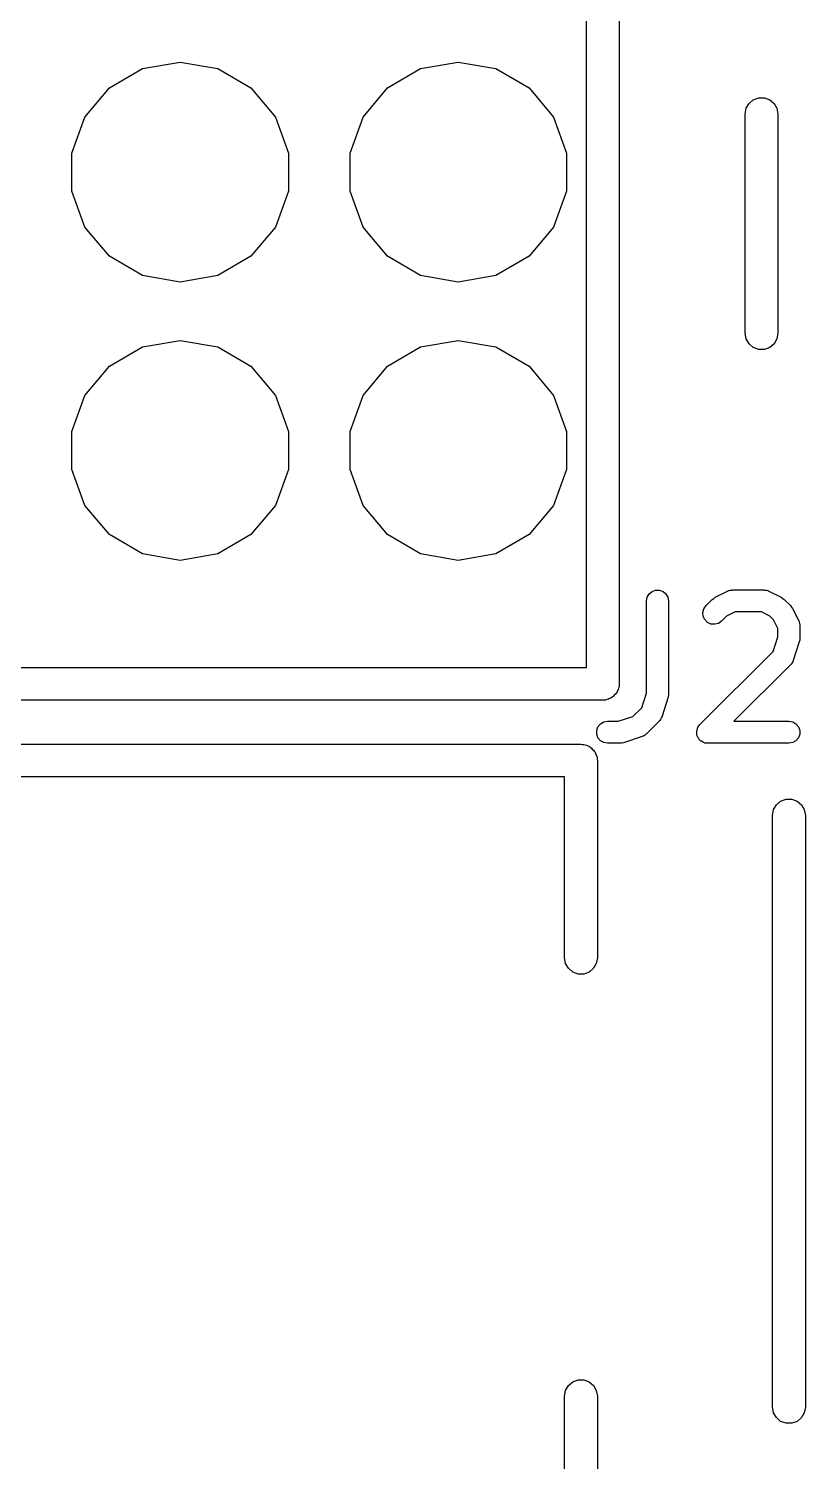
# Model space of a CAD drawing. Extents: x 125.5 to 143.1, y -145.4 to -100.4.
# Drawn here: x 134.73 to 138.28, y -110.3 to -103.76 of the extents above; entities that cross this region are included whole.
import ezdxf

# ---------------------------------------------------------------- set-up
doc = ezdxf.new("R2010")
doc.units = 0
doc.header["$MEASUREMENT"] = 0
doc.layers.add('BLACK', color=7, linetype='CONTINUOUS')

msp = doc.modelspace()

# ---------------------------------------------------------------- linework, layer by layer
at = {"layer": 'Black'}
for p, q in [((137.425, -103.35), (137.425, -106.75)), ((137.275, -106.675), (137.275, -103.425)), ((135.248, -103.943), (135.42, -103.913)), ((135.42, -103.913), (135.592, -103.943)), ((136.518, -103.943), (136.69, -103.913)), ((136.69, -103.913), (136.862, -103.943)), ((135.097, -104.031), (135.248, -103.943)), ((135.592, -103.943), (135.743, -104.031)), ((136.367, -104.031), (136.518, -103.943)), ((136.862, -103.943), (137.013, -104.031)), ((134.985, -104.164), (135.097, -104.031)), ((135.743, -104.031), (135.855, -104.164)), ((136.255, -104.164), (136.367, -104.031)), ((137.013, -104.031), (137.125, -104.164)), ((138, -104.15), (138.005, -104.124)), ((138.005, -104.124), (138.018, -104.102)), ((138.018, -104.102), (138.037, -104.085)), ((138.037, -104.085), (138.062, -104.076)), ((138.062, -104.076), (138.088, -104.076)), ((138.088, -104.076), (138.112, -104.085)), ((138.112, -104.085), (138.132, -104.102)), ((138.132, -104.102), (138.145, -104.124)), ((138.145, -104.124), (138.15, -104.15)), ((134.926, -104.328), (134.985, -104.164)), ((135.855, -104.164), (135.914, -104.328)), ((136.196, -104.328), (136.255, -104.164)), ((137.125, -104.164), (137.184, -104.328)), ((138, -105.15), (138, -104.15)), ((138.15, -104.15), (138.15, -105.15)), ((134.926, -104.502), (134.926, -104.328)), ((135.914, -104.328), (135.914, -104.502)), ((136.196, -104.502), (136.196, -104.328)), ((137.184, -104.328), (137.184, -104.502)), ((134.985, -104.666), (134.926, -104.502)), ((135.914, -104.502), (135.855, -104.666)), ((136.255, -104.666), (136.196, -104.502)), ((137.184, -104.502), (137.125, -104.666)), ((135.097, -104.799), (134.985, -104.666)), ((135.855, -104.666), (135.743, -104.799)), ((136.367, -104.799), (136.255, -104.666)), ((137.125, -104.666), (137.013, -104.799)), ((135.248, -104.887), (135.097, -104.799)), ((135.743, -104.799), (135.592, -104.887)), ((136.518, -104.887), (136.367, -104.799)), ((137.013, -104.799), (136.862, -104.887)), ((135.42, -104.917), (135.248, -104.887)), ((135.592, -104.887), (135.42, -104.917)), ((136.69, -104.917), (136.518, -104.887)), ((136.862, -104.887), (136.69, -104.917)), ((138.005, -105.176), (138, -105.15)), ((138.018, -105.198), (138.005, -105.176)), ((138.145, -105.176), (138.132, -105.198)), ((138.15, -105.15), (138.145, -105.176)), ((135.097, -105.301), (135.248, -105.213)), ((135.248, -105.213), (135.42, -105.183)), ((135.42, -105.183), (135.592, -105.213)), ((135.592, -105.213), (135.743, -105.301)), ((136.367, -105.301), (136.518, -105.213)), ((136.518, -105.213), (136.69, -105.183)), ((136.69, -105.183), (136.862, -105.213)), ((136.862, -105.213), (137.013, -105.301)), ((138.037, -105.215), (138.018, -105.198)), ((138.062, -105.224), (138.037, -105.215)), ((138.088, -105.224), (138.062, -105.224)), ((138.112, -105.215), (138.088, -105.224)), ((138.132, -105.198), (138.112, -105.215)), ((134.985, -105.434), (135.097, -105.301)), ((135.743, -105.301), (135.855, -105.434)), ((136.255, -105.434), (136.367, -105.301)), ((137.013, -105.301), (137.125, -105.434)), ((134.926, -105.598), (134.985, -105.434)), ((135.855, -105.434), (135.914, -105.598)), ((136.196, -105.598), (136.255, -105.434)), ((137.125, -105.434), (137.184, -105.598)), ((134.926, -105.772), (134.926, -105.598)), ((135.914, -105.598), (135.914, -105.772)), ((136.196, -105.772), (136.196, -105.598)), ((137.184, -105.598), (137.184, -105.772)), ((134.985, -105.936), (134.926, -105.772)), ((135.914, -105.772), (135.855, -105.936)), ((136.255, -105.936), (136.196, -105.772)), ((137.184, -105.772), (137.125, -105.936)), ((135.097, -106.069), (134.985, -105.936)), ((135.855, -105.936), (135.743, -106.069)), ((136.367, -106.069), (136.255, -105.936)), ((137.125, -105.936), (137.013, -106.069)), ((135.248, -106.157), (135.097, -106.069)), ((135.743, -106.069), (135.592, -106.157)), ((136.518, -106.157), (136.367, -106.069)), ((137.013, -106.069), (136.862, -106.157)), ((135.42, -106.187), (135.248, -106.157)), ((135.592, -106.157), (135.42, -106.187)), ((136.69, -106.187), (136.518, -106.157)), ((136.862, -106.157), (136.69, -106.187)), ((137.55, -106.371), (137.553, -106.354)), ((137.553, -106.354), (137.562, -106.339)), ((137.562, -106.339), (137.575, -106.328)), ((137.575, -106.328), (137.591, -106.322)), ((137.591, -106.322), (137.609, -106.322)), ((137.609, -106.322), (137.625, -106.328)), ((137.625, -106.328), (137.638, -106.339)), ((137.638, -106.339), (137.647, -106.354)), ((137.647, -106.354), (137.65, -106.371)), ((137.857, -106.36), (137.863, -106.355)), ((137.863, -106.355), (137.92, -106.327)), ((137.92, -106.327), (137.923, -106.326)), ((137.923, -106.326), (137.926, -106.324)), ((137.926, -106.324), (137.932, -106.323)), ((137.932, -106.323), (137.937, -106.322)), ((137.937, -106.322), (137.94, -106.322)), ((137.94, -106.322), (137.943, -106.321)), ((137.943, -106.321), (138.086, -106.321)), ((138.086, -106.321), (138.089, -106.322)), ((138.089, -106.322), (138.091, -106.322)), ((138.091, -106.322), (138.097, -106.323)), ((138.097, -106.323), (138.103, -106.324)), ((138.103, -106.324), (138.105, -106.326)), ((138.105, -106.326), (138.108, -106.327)), ((138.108, -106.327), (138.165, -106.355)), ((138.165, -106.355), (138.172, -106.36)), ((137.55, -106.792), (137.55, -106.371)), ((137.65, -106.371), (137.65, -106.8)), ((137.807, -106.424), (137.812, -106.407)), ((137.812, -106.407), (137.822, -106.393)), ((137.822, -106.393), (137.85, -106.365)), ((137.85, -106.365), (137.857, -106.36)), ((137.955, -106.421), (137.915, -106.441)), ((138.074, -106.421), (137.955, -106.421)), ((138.113, -106.441), (138.074, -106.421)), ((138.172, -106.36), (138.178, -106.365)), ((138.178, -106.365), (138.207, -106.393)), ((138.207, -106.393), (138.211, -106.4)), ((138.211, -106.4), (138.216, -106.406)), ((138.216, -106.406), (138.245, -106.463)), ((137.809, -106.442), (137.807, -106.424)), ((137.816, -106.457), (137.809, -106.442)), ((137.828, -106.47), (137.816, -106.457)), ((137.844, -106.477), (137.828, -106.47)), ((137.862, -106.478), (137.844, -106.477)), ((137.878, -106.474), (137.862, -106.478)), ((137.892, -106.464), (137.878, -106.474)), ((137.915, -106.441), (137.892, -106.464)), ((138.13, -106.458), (138.113, -106.441)), ((138.15, -106.498), (138.13, -106.458)), ((138.245, -106.463), (138.246, -106.466)), ((138.246, -106.466), (138.247, -106.469)), ((138.247, -106.469), (138.248, -106.474)), ((138.248, -106.474), (138.25, -106.48)), ((138.25, -106.48), (138.249, -106.483)), ((138.249, -106.483), (138.25, -106.486)), ((138.25, -106.486), (138.25, -106.543)), ((138.128, -106.602), (138.15, -106.535)), ((138.15, -106.535), (138.15, -106.498)), ((138.249, -106.551), (138.247, -106.559)), ((138.25, -106.543), (138.249, -106.551)), ((137.793, -106.936), (138.128, -106.602)), ((138.247, -106.559), (138.219, -106.644)), ((131.025, -106.675), (137.275, -106.675)), ((138.207, -106.664), (137.949, -106.921)), ((138.208, -106.662), (138.207, -106.664)), ((138.211, -106.66), (138.208, -106.662)), ((138.213, -106.655), (138.211, -106.66)), ((138.217, -106.65), (138.213, -106.655)), ((138.219, -106.644), (138.217, -106.647)), ((138.217, -106.647), (138.217, -106.65)), ((137.393, -106.811), (137.387, -106.815)), ((137.398, -106.807), (137.393, -106.811)), ((137.402, -106.802), (137.398, -106.807)), ((137.407, -106.798), (137.402, -106.802)), ((137.411, -106.793), (137.407, -106.798)), ((137.415, -106.787), (137.411, -106.793)), ((137.417, -106.781), (137.415, -106.787)), ((137.42, -106.776), (137.417, -106.781)), ((137.422, -106.769), (137.42, -106.776)), ((137.424, -106.763), (137.422, -106.769)), ((137.425, -106.75), (137.424, -106.756)), ((137.424, -106.756), (137.424, -106.763)), ((137.528, -106.859), (137.55, -106.792)), ((137.649, -106.808), (137.647, -106.816)), ((137.65, -106.8), (137.649, -106.808)), ((137.35, -106.825), (130.95, -106.825)), ((137.356, -106.824), (137.35, -106.825)), ((137.363, -106.824), (137.356, -106.824)), ((137.369, -106.822), (137.363, -106.824)), ((137.376, -106.82), (137.369, -106.822)), ((137.381, -106.817), (137.376, -106.82)), ((137.387, -106.815), (137.381, -106.817)), ((137.487, -106.899), (137.528, -106.859)), ((137.647, -106.816), (137.619, -106.902)), ((137.328, -106.946), (137.339, -106.933)), ((137.339, -106.933), (137.354, -106.924)), ((137.354, -106.924), (137.371, -106.921)), ((137.371, -106.921), (137.42, -106.921)), ((137.42, -106.921), (137.487, -106.899)), ((137.607, -106.921), (137.55, -106.978)), ((137.608, -106.919), (137.607, -106.921)), ((137.611, -106.917), (137.608, -106.919)), ((137.613, -106.912), (137.611, -106.917)), ((137.617, -106.907), (137.613, -106.912)), ((137.619, -106.902), (137.617, -106.904)), ((137.617, -106.904), (137.617, -106.907)), ((137.785, -106.946), (137.789, -106.941)), ((137.789, -106.941), (137.793, -106.936)), ((137.949, -106.921), (138.2, -106.921)), ((138.2, -106.921), (138.217, -106.924)), ((138.217, -106.924), (138.232, -106.933)), ((138.232, -106.933), (138.243, -106.946)), ((137.322, -106.963), (137.328, -106.946)), ((137.322, -106.98), (137.322, -106.963)), ((137.328, -106.996), (137.322, -106.98)), ((137.339, -107.01), (137.328, -106.996)), ((137.53, -106.99), (137.444, -107.019)), ((137.533, -106.989), (137.53, -106.99)), ((137.535, -106.988), (137.533, -106.989)), ((137.54, -106.985), (137.535, -106.988)), ((137.545, -106.982), (137.54, -106.985)), ((137.547, -106.98), (137.545, -106.982)), ((137.55, -106.978), (137.547, -106.98)), ((137.779, -106.963), (137.782, -106.957)), ((137.779, -106.965), (137.779, -106.963)), ((137.779, -106.967), (137.779, -106.965)), ((137.779, -106.974), (137.779, -106.967)), ((137.779, -106.98), (137.779, -106.974)), ((137.78, -106.982), (137.779, -106.98)), ((137.78, -106.984), (137.78, -106.982)), ((137.783, -106.99), (137.78, -106.984)), ((137.782, -106.957), (137.783, -106.95)), ((137.783, -106.95), (137.785, -106.948)), ((137.785, -106.996), (137.783, -106.99)), ((137.785, -106.948), (137.785, -106.946)), ((137.787, -106.998), (137.785, -106.996)), ((137.788, -107), (137.787, -106.998)), ((137.792, -107.005), (137.788, -107)), ((137.796, -107.01), (137.792, -107.005)), ((138.243, -106.996), (138.232, -107.01)), ((138.243, -106.946), (138.249, -106.963)), ((138.249, -106.98), (138.243, -106.996)), ((138.249, -106.963), (138.249, -106.98)), ((131.05, -107.025), (137.25, -107.025)), ((137.25, -107.025), (137.256, -107.026)), ((137.256, -107.026), (137.263, -107.026)), ((137.263, -107.026), (137.269, -107.028)), ((137.269, -107.028), (137.276, -107.03)), ((137.276, -107.03), (137.281, -107.033)), ((137.281, -107.033), (137.287, -107.035)), ((137.287, -107.035), (137.293, -107.039)), ((137.293, -107.039), (137.298, -107.043)), ((137.298, -107.043), (137.302, -107.048)), ((137.302, -107.048), (137.307, -107.052)), ((137.307, -107.052), (137.311, -107.057)), ((137.311, -107.057), (137.315, -107.062)), ((137.315, -107.062), (137.317, -107.069)), ((137.317, -107.069), (137.32, -107.074)), ((137.32, -107.074), (137.322, -107.081)), ((137.354, -107.018), (137.339, -107.01)), ((137.371, -107.021), (137.354, -107.018)), ((137.429, -107.021), (137.371, -107.021)), ((137.436, -107.02), (137.429, -107.021)), ((137.444, -107.019), (137.436, -107.02)), ((137.798, -107.011), (137.796, -107.01)), ((137.8, -107.012), (137.798, -107.011)), ((137.806, -107.015), (137.8, -107.012)), ((137.811, -107.018), (137.806, -107.015)), ((137.814, -107.019), (137.811, -107.018)), ((137.816, -107.02), (137.814, -107.019)), ((137.822, -107.02), (137.816, -107.02)), ((137.829, -107.021), (137.822, -107.02)), ((138.2, -107.021), (137.829, -107.021)), ((138.217, -107.018), (138.2, -107.021)), ((138.232, -107.01), (138.217, -107.018)), ((137.322, -107.081), (137.324, -107.087)), ((137.324, -107.087), (137.324, -107.094)), ((137.324, -107.094), (137.325, -107.1)), ((137.325, -107.1), (137.325, -108)), ((137.175, -107.175), (131.125, -107.175)), ((137.175, -108), (137.175, -107.175)), ((138.125, -107.35), (138.13, -107.324)), ((138.13, -107.324), (138.143, -107.302)), ((138.143, -107.302), (138.162, -107.285)), ((138.162, -107.285), (138.187, -107.276)), ((138.187, -107.276), (138.213, -107.276)), ((138.213, -107.276), (138.237, -107.285)), ((138.237, -107.285), (138.257, -107.302)), ((138.257, -107.302), (138.27, -107.324)), ((138.27, -107.324), (138.275, -107.35)), ((138.125, -110.05), (138.125, -107.35)), ((138.275, -107.35), (138.275, -110.05)), ((137.18, -108.026), (137.175, -108)), ((137.193, -108.048), (137.18, -108.026)), ((137.213, -108.065), (137.193, -108.048)), ((137.307, -108.048), (137.287, -108.065)), ((137.32, -108.026), (137.307, -108.048)), ((137.325, -108), (137.32, -108.026)), ((137.237, -108.074), (137.213, -108.065)), ((137.263, -108.074), (137.237, -108.074)), ((137.287, -108.065), (137.263, -108.074)), ((137.193, -109.952), (137.213, -109.935)), ((137.213, -109.935), (137.237, -109.926)), ((137.237, -109.926), (137.263, -109.926)), ((137.263, -109.926), (137.287, -109.935)), ((137.287, -109.935), (137.307, -109.952)), ((137.175, -110), (137.18, -109.974)), ((137.175, -110.825), (137.175, -110)), ((137.18, -109.974), (137.193, -109.952)), ((137.307, -109.952), (137.32, -109.974)), ((137.32, -109.974), (137.325, -110)), ((137.325, -110), (137.325, -110.9)), ((138.13, -110.076), (138.125, -110.05)), ((138.143, -110.098), (138.13, -110.076)), ((138.27, -110.076), (138.257, -110.098)), ((138.275, -110.05), (138.27, -110.076)), ((138.162, -110.115), (138.143, -110.098)), ((138.187, -110.124), (138.162, -110.115)), ((138.213, -110.124), (138.187, -110.124)), ((138.237, -110.115), (138.213, -110.124)), ((138.257, -110.098), (138.237, -110.115))]:
    msp.add_line(p, q, dxfattribs=at)

doc.saveas('drawing.dxf')
